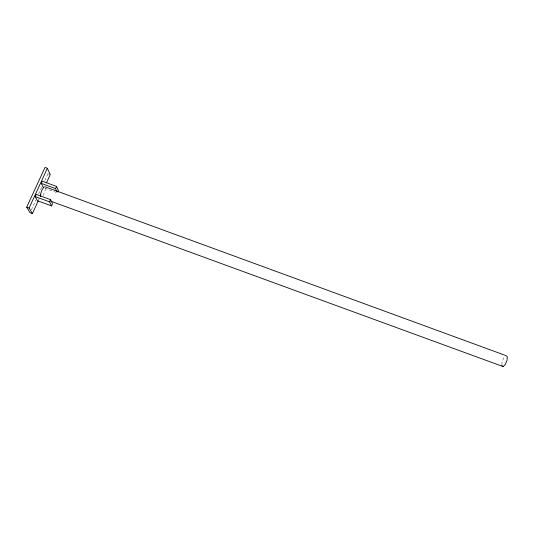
<?xml version="1.0" encoding="UTF-8"?>
<svg xmlns="http://www.w3.org/2000/svg" width="534" height="534" viewBox="0 0 534 534"><rect width="100%" height="100%" fill="white"/><g stroke="black" fill="none" stroke-linecap="round" stroke-linejoin="round"><path stroke-width="0.4" stroke-dasharray="2.67 2" d="M501.873 364.722L502.1 361.792L503.809 357.727L504.884 356.665M38.561 200.11L39.249 198.615M31.413 209.742L35.878 200.003M38.628 194.009L41.719 187.267M44.809 180.525L47.9 173.784L47.259 172.369M43.154 195.424L45.35 189.87L45.337 186.873M47.9 173.784L50.216 174.631M44.983 188.288L56.657 192.56"/><path stroke-width="0.8" d="M51.544 205.897L52.532 203.714L50.53 199.629L36.225 194.396L35.211 196.612L37.46 200.751L51.544 205.897L49.529 201.845L35.211 196.612M57.759 192.127L58.413 190.685L56.517 186.413L42.293 181.193L41.285 183.389L43.421 187.714M49.529 201.845L50.53 199.629M56.798 191.432L55.523 188.602L56.517 186.413M46.445 182.875L50.216 174.631L47.379 168.29L45.01 167.422L26.7 207.165L30.037 212.739L32.394 213.6L38.221 200.857M40.277 196.365L40.964 194.863M32.394 213.6L29.11 208.046L47.379 168.29M50.69 201.158L503.128 366.578L505.298 364.468L507.033 360.35L507.3 356.665L505.958 355.597L45.337 186.873L43.915 186.947L41.892 190.084L40.477 194.449L40.497 195.945M26.7 207.165L29.11 208.046M41.285 183.389L55.523 188.602M501.813 365.45L503.128 366.578"/></g></svg>
